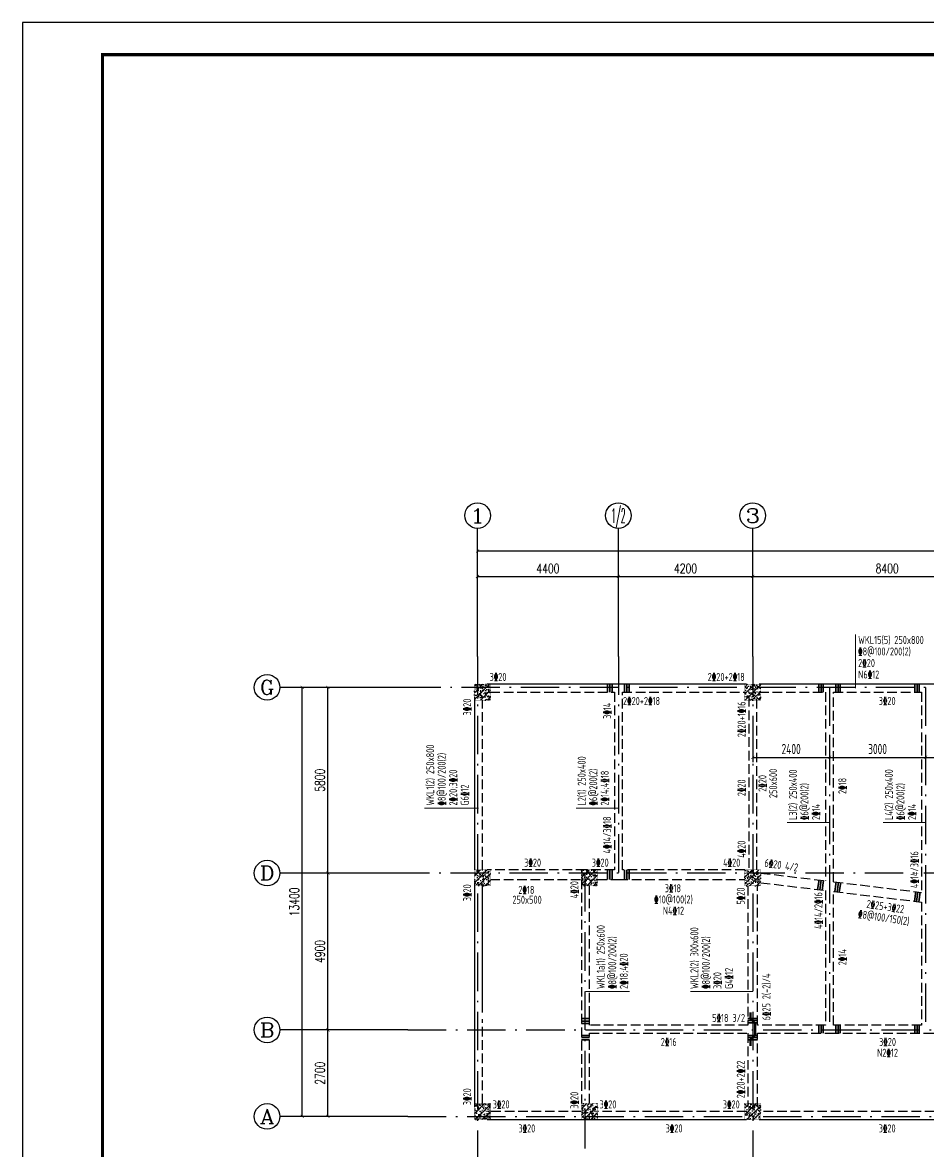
# Model space of a CAD drawing. Extents: x 169490 to 7584583, y -2399407 to 1374371.
# Drawn here: x 722202 to 750510, y 587840 to 623097 of the extents above; entities that cross this region are included whole.
import ezdxf
from ezdxf.enums import TextEntityAlignment as Align

# ---------------------------------------------------------------- set-up
doc = ezdxf.new("R2010")
doc.units = 0
doc.header["$LTSCALE"] = 100
doc.linetypes.add('D3轴线点划线', pattern=[18.5, 12, -3, 0.5, -3])
doc.linetypes.add('H3普通虚线', pattern=[4.2, 3, -1.2])
doc.layers.get('0').update_dxf_attribs({"linetype": 'CONTINUOUS'})
doc.layers.get('DEFPOINTS').update_dxf_attribs({"linetype": 'CONTINUOUS'})
for name, color, linetype in [('AXIS', 3, 'CONTINUOUS'), ('AXIS_TEXT', 4, 'CONTINUOUS'), ('C-AXIS(轴号)', 3, 'CONTINUOUS'), ('C-AXIS-T(字)', 7, 'CONTINUOUS'), ('C-DOTE', 8, 'D3轴线点划线'), ('S-BEAM-LINE1', 4, 'CONTINUOUS'), ('S-BEAM-LINE2', 4, 'H3普通虚线'), ('S-COLU-HATCH', 251, 'CONTINUOUS'), ('S-SLAB-DIM', 92, 'CONTINUOUS'), ('图框', 140, 'CONTINUOUS')]:
    doc.layers.add(name, color=color, linetype=linetype)
for name, color, linetype, lineweight in [('S-COLU-LINE1', 6, 'CONTINUOUS', 18), ('梁原位标注', 7, 'CONTINUOUS', 18), ('梁标注引线', 2, 'CONTINUOUS', 18), ('梁附加吊筋', 1, 'CONTINUOUS', 50), ('梁附加箍筋', 1, 'CONTINUOUS', 35)]:
    doc.layers.add(name, color=color, linetype=linetype, lineweight=lineweight)
doc.styles.add('_TCH_AXIS', font='COMPLEX', dxfattribs={"bigfont": 'GBCBIG'})
doc.styles.add('_TCH_DIM_T3', font='SIMPLEX.shx', dxfattribs={"width": 0.705882, "bigfont": 'GBCBIG.shx'})
doc.styles.add('BW_Rein', font='Tssdeng.shx', dxfattribs={"width": 0.7, "bigfont": 'hztxt.shx'})
doc.styles.add('COMPLEX', font='COMPLEX')
doc.styles.add('TSSD_Dimension', font='Tssdeng.shx', dxfattribs={"width": 0.7, "bigfont": 'tssdchn.shx'})
doc.dimstyles.new('_TCH_ARCH&&100', dxfattribs={"dimtxt": 297.5, "dimasz": 100, "dimexe": 250, "dimexo": 300, "dimgap": 100, "dimtad": 1, "dimdec": 0, "dimzin": 0, "dimdsep": 46, "dimtxsty": '_TCH_DIM_T3', "dimblk": 'ARCHTICK', "dimcen": 0.09, "dimclrt": 7, "dimazin": 2, "dimtfac": 1, "dimtdec": 0, "dimtix": 1, "dimtmove": 2, "dimatfit": 3, "dimfxl": 1, "dimtolj": 1, "dimtzin": 0, "dimarcsym": 0})
doc.dimstyles.new('TSSD_100_100$0', dxfattribs={"dimtxt": 320, "dimasz": 100, "dimexe": 150, "dimexo": 150, "dimgap": 100, "dimtad": 1, "dimdec": 0, "dimzin": 0, "dimdsep": 46, "dimtxsty": 'TSSD_Dimension', "dimblk": 'ARCHTICK', "dimcen": 0, "dimclrt": 7, "dimadec": 1, "dimazin": 0, "dimtfac": 1, "dimtdec": 0, "dimtix": 1, "dimtmove": 2, "dimatfit": 3, "dimldrblk": '_TSDBK', "dimfxl": 1, "dimtolj": 1, "dimtzin": 0, "dimarcsym": 0})
pattern_1 = [(50, (128423.99, 1e-05), (215.178055, -18.82564), [22.5, -247.5]), (355, (128424, 1e-05), (-41.6254, 225.65764), [18, -198]), (100.4514, (128441.92, -1.57), (173.552815, 206.831863), [19.122057, -210.342634]), (46.1842, (128424, 60), (320.172315, -49.655704), [33.75, -371.25]), (96.6356, (128450.67, 55.86), (280.39881, 292.23536), [28.68309, -315.5139]), (351.1842, (128424, 60), (280.39858, 292.23558), [27, -297]), (21, (128453.99, 45), (179.072116, -120.785667), [22.5, -247.5]), (326, (128454, 45), (72.9946, 217.545014), [18, -198]), (71.4514, (128468.91, 34.93), (252.06679, 96.75915), [19.122057, -210.342634]), (37.5, (128423.99, 1e-05), (3.6479566, 99.868156), [0, -195.6, 0, -201, 0, -198.75]), (7.5, (128423.99, 1e-05), (78.920861, 118.323514), [0, -114.6, 0, -191.1, 0, -75.75]), (327.5, (128357.09, 1e-05), (160.146731, -6.7664615), [0, -75, 0, -234, 0, -310.5]), (317.5, (128327.09, 1e-05), (174.95585, 30.031495), [0, -97.5, 0, -155.4, 0, -220.5]), (45, (128423.99, 1e-05), (-106.066017, 106.066017), [])]

# ---------------------------------------------------------------- blocks, each defined once
blk = doc.blocks.new('_ARCHTICK')
at = {"const_width": 0.15}
blk.add_lwpolyline([(-0.5, -0.5), (0.5, 0.5)], dxfattribs=at)
blk = doc.blocks.new('*D1558')
at = {"layer": 'AXIS', "color": 0, "lineweight": -2, "transparency": 16777216}
for p, q in [((736420, 603598), (736420, 606848)), ((808320, 603598), (808320, 606848)), ((736420, 606598), (808320, 606598))]:
    blk.add_line(p, q, dxfattribs=at)
at = {"layer": 'DEFPOINTS', "color": 0, "transparency": 16777216}
for p in [(808320, 606598), (736420, 603298), (808320, 603298)]:
    blk.add_point(p, dxfattribs=at)
at = {"layer": 'AXIS', "color": 0, "lineweight": -2, "transparency": 16777216, "xscale": 100, "yscale": 100, "zscale": 100, "rotation": 180}
blk.add_blockref('_ARCHTICK', (736420, 606598), dxfattribs=at)
at = {"layer": 'AXIS', "color": 0, "lineweight": -2, "transparency": 16777216, "xscale": 100, "yscale": 100, "zscale": 100}
blk.add_blockref('_ARCHTICK', (808320, 606598), dxfattribs=at)
at = {"layer": 'AXIS', "color": 7, "transparency": 16777216, "insert": (772370, 606847), "char_height": 297.5, "attachment_point": 5, "style": '_TCH_DIM_T3'}
blk.add_mtext('\\A1;71900', dxfattribs=at)
blk = doc.blocks.new('*D1559')
at = {"layer": 'AXIS', "color": 0, "lineweight": -2, "transparency": 16777216}
for p, q in [((736420, 603598), (736420, 606048)), ((736420, 605798), (740820, 605798)), ((740820, 603598), (740820, 606048))]:
    blk.add_line(p, q, dxfattribs=at)
at = {"layer": 'DEFPOINTS', "color": 0, "transparency": 16777216}
for p in [(740820, 605798), (736420, 603298), (740820, 603298)]:
    blk.add_point(p, dxfattribs=at)
at = {"layer": 'AXIS', "color": 0, "lineweight": -2, "transparency": 16777216, "xscale": 100, "yscale": 100, "zscale": 100, "rotation": 180}
blk.add_blockref('_ARCHTICK', (736420, 605798), dxfattribs=at)
at = {"layer": 'AXIS', "color": 0, "lineweight": -2, "transparency": 16777216, "xscale": 100, "yscale": 100, "zscale": 100}
blk.add_blockref('_ARCHTICK', (740820, 605798), dxfattribs=at)
at = {"layer": 'AXIS', "color": 7, "transparency": 16777216, "insert": (738620, 606047), "char_height": 297.5, "attachment_point": 5, "style": '_TCH_DIM_T3'}
blk.add_mtext('\\A1;4400', dxfattribs=at)
blk = doc.blocks.new('*D1560')
at = {"layer": 'AXIS', "color": 0, "lineweight": -2, "transparency": 16777216}
for p, q in [((740820, 603598), (740820, 606048)), ((740820, 605798), (745020, 605798)), ((745020, 603598), (745020, 606048))]:
    blk.add_line(p, q, dxfattribs=at)
at = {"layer": 'DEFPOINTS', "color": 0, "transparency": 16777216}
for p in [(745020, 605798), (740820, 603298), (745020, 603298)]:
    blk.add_point(p, dxfattribs=at)
at = {"layer": 'AXIS', "color": 0, "lineweight": -2, "transparency": 16777216, "xscale": 100, "yscale": 100, "zscale": 100, "rotation": 180}
blk.add_blockref('_ARCHTICK', (740820, 605798), dxfattribs=at)
at = {"layer": 'AXIS', "color": 0, "lineweight": -2, "transparency": 16777216, "xscale": 100, "yscale": 100, "zscale": 100}
blk.add_blockref('_ARCHTICK', (745020, 605798), dxfattribs=at)
at = {"layer": 'AXIS', "color": 7, "transparency": 16777216, "insert": (742920, 606047), "char_height": 297.5, "attachment_point": 5, "style": '_TCH_DIM_T3'}
blk.add_mtext('\\A1;4200', dxfattribs=at)
blk = doc.blocks.new('*D1561')
at = {"layer": 'AXIS', "color": 0, "lineweight": -2, "transparency": 16777216}
for p, q in [((745020, 603598), (745020, 606048)), ((745020, 605798), (753420, 605798)), ((753420, 603598), (753420, 606048))]:
    blk.add_line(p, q, dxfattribs=at)
at = {"layer": 'DEFPOINTS', "color": 0, "transparency": 16777216}
for p in [(753420, 605798), (745020, 603298), (753420, 603298)]:
    blk.add_point(p, dxfattribs=at)
at = {"layer": 'AXIS', "color": 0, "lineweight": -2, "transparency": 16777216, "xscale": 100, "yscale": 100, "zscale": 100, "rotation": 180}
blk.add_blockref('_ARCHTICK', (745020, 605798), dxfattribs=at)
at = {"layer": 'AXIS', "color": 0, "lineweight": -2, "transparency": 16777216, "xscale": 100, "yscale": 100, "zscale": 100}
blk.add_blockref('_ARCHTICK', (753420, 605798), dxfattribs=at)
at = {"layer": 'AXIS', "color": 7, "transparency": 16777216, "insert": (749220, 606047), "char_height": 297.5, "attachment_point": 5, "style": '_TCH_DIM_T3'}
blk.add_mtext('\\A1;8400', dxfattribs=at)
blk = doc.blocks.new('*D1570')
at = {"layer": 'AXIS', "color": 0, "lineweight": -2, "transparency": 16777216}
for p, q in [((733943, 602334), (730693, 602334)), ((730943, 588934), (730943, 602334)), ((733943, 588934), (730693, 588934))]:
    blk.add_line(p, q, dxfattribs=at)
at = {"layer": 'DEFPOINTS', "color": 0, "transparency": 16777216}
for p in [(730943, 602334), (734243, 602334), (734243, 588934)]:
    blk.add_point(p, dxfattribs=at)
at = {"layer": 'AXIS', "color": 0, "lineweight": -2, "transparency": 16777216, "xscale": 100, "yscale": 100, "zscale": 100}
for p, rotation in [((730943, 602334), 90), ((730943, 588934), 270)]:
    blk.add_blockref('_ARCHTICK', p, dxfattribs=dict(at, rotation=rotation))
at = {"layer": 'AXIS', "color": 7, "transparency": 16777216, "insert": (730695, 595634), "char_height": 297.5, "attachment_point": 5, "rotation": 90, "style": '_TCH_DIM_T3'}
blk.add_mtext('\\A1;13400', dxfattribs=at)
blk = doc.blocks.new('*D1571')
at = {"layer": 'AXIS', "color": 0, "lineweight": -2, "transparency": 16777216}
for p, q in [((733943, 602334), (731493, 602334)), ((731743, 596534), (731743, 602334)), ((733943, 596534), (731493, 596534))]:
    blk.add_line(p, q, dxfattribs=at)
at = {"layer": 'DEFPOINTS', "color": 0, "transparency": 16777216}
for p in [(731743, 602334), (734243, 602334), (734243, 596534)]:
    blk.add_point(p, dxfattribs=at)
at = {"layer": 'AXIS', "color": 0, "lineweight": -2, "transparency": 16777216, "xscale": 100, "yscale": 100, "zscale": 100}
for p, rotation in [((731743, 602334), 90), ((731743, 596534), 270)]:
    blk.add_blockref('_ARCHTICK', p, dxfattribs=dict(at, rotation=rotation))
at = {"layer": 'AXIS', "color": 7, "transparency": 16777216, "insert": (731495, 599434), "char_height": 297.5, "attachment_point": 5, "rotation": 90, "style": '_TCH_DIM_T3'}
blk.add_mtext('\\A1;5800', dxfattribs=at)
blk = doc.blocks.new('*D1572')
at = {"layer": 'AXIS', "color": 0, "lineweight": -2, "transparency": 16777216}
for p, q in [((733943, 596534), (731493, 596534)), ((731743, 591634), (731743, 596534)), ((733943, 591634), (731493, 591634))]:
    blk.add_line(p, q, dxfattribs=at)
at = {"layer": 'DEFPOINTS', "color": 0, "transparency": 16777216}
for p in [(731743, 596534), (734243, 596534), (734243, 591634)]:
    blk.add_point(p, dxfattribs=at)
at = {"layer": 'AXIS', "color": 0, "lineweight": -2, "transparency": 16777216, "xscale": 100, "yscale": 100, "zscale": 100}
for p, rotation in [((731743, 596534), 90), ((731743, 591634), 270)]:
    blk.add_blockref('_ARCHTICK', p, dxfattribs=dict(at, rotation=rotation))
at = {"layer": 'AXIS', "color": 7, "transparency": 16777216, "insert": (731495, 594084), "char_height": 297.5, "attachment_point": 5, "rotation": 90, "style": '_TCH_DIM_T3'}
blk.add_mtext('\\A1;4900', dxfattribs=at)
blk = doc.blocks.new('*D1573')
at = {"layer": 'AXIS', "color": 0, "lineweight": -2, "transparency": 16777216}
for p, q in [((733943, 591634), (731493, 591634)), ((731743, 588934), (731743, 591634)), ((733943, 588934), (731493, 588934))]:
    blk.add_line(p, q, dxfattribs=at)
at = {"layer": 'DEFPOINTS', "color": 0, "transparency": 16777216}
for p in [(731743, 591634), (734243, 591634), (734243, 588934)]:
    blk.add_point(p, dxfattribs=at)
at = {"layer": 'AXIS', "color": 0, "lineweight": -2, "transparency": 16777216, "xscale": 100, "yscale": 100, "zscale": 100}
for p, rotation in [((731743, 591634), 90), ((731743, 588934), 270)]:
    blk.add_blockref('_ARCHTICK', p, dxfattribs=dict(at, rotation=rotation))
at = {"layer": 'AXIS', "color": 7, "transparency": 16777216, "insert": (731495, 590284), "char_height": 297.5, "attachment_point": 5, "rotation": 90, "style": '_TCH_DIM_T3'}
blk.add_mtext('\\A1;2700', dxfattribs=at)
blk = doc.blocks.new('_AXISO')
blk.add_circle((0, 0), 0.5)
at = {"layer": 'AXIS_TEXT', "style": 'COMPLEX', "width": 1.041667}
blk.add_attdef('A', text='', height=0.56, dxfattribs=at).set_placement((-0.25, -0.28), (0.25, -0.28), align=Align.FIT)
blk = doc.blocks.new('*D101')
at = {"layer": 'DEFPOINTS', "color": 0, "ltscale": 10, "transparency": 16777216}
for p in [(750420, 601005), (753420, 601005), (753420, 600148)]:
    blk.add_point(p, dxfattribs=at)
at = {"layer": 'S-SLAB-DIM', "color": 0, "lineweight": -2, "ltscale": 10, "transparency": 16777216}
for p, q in [((750420, 600855), (750420, 599998)), ((753420, 600855), (753420, 599998)), ((750420, 600148), (753420, 600148))]:
    blk.add_line(p, q, dxfattribs=at)
at = {"layer": 'S-SLAB-DIM', "color": 0, "lineweight": -2, "ltscale": 10, "transparency": 16777216, "xscale": 100, "yscale": 100, "zscale": 100, "rotation": 180}
blk.add_blockref('_ARCHTICK', (750420, 600148), dxfattribs=at)
at = {"layer": 'S-SLAB-DIM', "color": 0, "lineweight": -2, "ltscale": 10, "transparency": 16777216, "xscale": 100, "yscale": 100, "zscale": 100}
blk.add_blockref('_ARCHTICK', (753420, 600148), dxfattribs=at)
at = {"layer": 'S-SLAB-DIM', "color": 7, "ltscale": 10, "transparency": 16777216, "insert": (751920, 600408), "char_height": 320, "attachment_point": 5, "style": 'TSSD_Dimension'}
blk.add_mtext('\\A1;3000', dxfattribs=at)
blk = doc.blocks.new('_TSDBK')
blk.add_line((-1, 0), (0, 0))
at = {"const_width": 0.5}
blk.add_lwpolyline([(-0.7, -0.7), (0.7, 0.7)], dxfattribs=at)
blk = doc.blocks.new('*D102')
at = {"layer": 'DEFPOINTS', "color": 0, "ltscale": 10, "transparency": 16777216}
for p in [(747420, 601005), (750420, 601005), (750420, 600148)]:
    blk.add_point(p, dxfattribs=at)
at = {"layer": 'S-SLAB-DIM', "color": 0, "lineweight": -2, "ltscale": 10, "transparency": 16777216}
for p, q in [((747420, 600855), (747420, 599998)), ((750420, 600855), (750420, 599998)), ((747420, 600148), (750420, 600148))]:
    blk.add_line(p, q, dxfattribs=at)
at = {"layer": 'S-SLAB-DIM', "color": 0, "lineweight": -2, "ltscale": 10, "transparency": 16777216, "xscale": 100, "yscale": 100, "zscale": 100, "rotation": 180}
blk.add_blockref('_ARCHTICK', (747420, 600148), dxfattribs=at)
at = {"layer": 'S-SLAB-DIM', "color": 0, "lineweight": -2, "ltscale": 10, "transparency": 16777216, "xscale": 100, "yscale": 100, "zscale": 100}
blk.add_blockref('_ARCHTICK', (750420, 600148), dxfattribs=at)
at = {"layer": 'S-SLAB-DIM', "color": 7, "ltscale": 10, "transparency": 16777216, "insert": (748920, 600408), "char_height": 320, "attachment_point": 5, "style": 'TSSD_Dimension'}
blk.add_mtext('\\A1;3000', dxfattribs=at)
blk = doc.blocks.new('*D103')
at = {"layer": 'DEFPOINTS', "color": 0, "ltscale": 10, "transparency": 16777216}
for p in [(745020, 601005), (747420, 601005), (747420, 600148)]:
    blk.add_point(p, dxfattribs=at)
at = {"layer": 'S-SLAB-DIM', "color": 0, "lineweight": -2, "ltscale": 10, "transparency": 16777216}
for p, q in [((745020, 600855), (745020, 599998)), ((747420, 600855), (747420, 599998)), ((745020, 600148), (747420, 600148))]:
    blk.add_line(p, q, dxfattribs=at)
at = {"layer": 'S-SLAB-DIM', "color": 0, "lineweight": -2, "ltscale": 10, "transparency": 16777216, "xscale": 100, "yscale": 100, "zscale": 100, "rotation": 180}
blk.add_blockref('_ARCHTICK', (745020, 600148), dxfattribs=at)
at = {"layer": 'S-SLAB-DIM', "color": 0, "lineweight": -2, "ltscale": 10, "transparency": 16777216, "xscale": 100, "yscale": 100, "zscale": 100}
blk.add_blockref('_ARCHTICK', (747420, 600148), dxfattribs=at)
at = {"layer": 'S-SLAB-DIM', "color": 7, "ltscale": 10, "transparency": 16777216, "insert": (746220, 600408), "char_height": 320, "attachment_point": 5, "style": 'TSSD_Dimension'}
blk.add_mtext('\\A1;2400', dxfattribs=at)

msp = doc.modelspace()

# ---------------------------------------------------------------- hatches: boundary and pattern name
at = {"layer": 'S-COLU-HATCH', "ltscale": 10}
h = msp.add_hatch(dxfattribs=at)
h.set_pattern_fill('ARMORED', color=256, scale=30)
h.set_pattern_definition(pattern_1)
h.paths.add_polyline_path([(736319.7, 602434.2), (736819.7, 602434.2), (736819.7, 601934.2), (736319.7, 601934.2)])
h = msp.add_hatch(dxfattribs=at)
h.set_pattern_fill('ARMORED', color=256, scale=30)
h.set_pattern_definition(pattern_1)
h.paths.add_polyline_path([(744769.7, 602434.2), (745269.7, 602434.2), (745269.7, 601934.2), (744769.7, 601934.2)])
h = msp.add_hatch(dxfattribs=at)
h.set_pattern_fill('ARMORED', color=256, scale=30)
h.set_pattern_definition(pattern_1)
h.paths.add_polyline_path([(736319.7, 596634.2), (736819.7, 596634.2), (736819.7, 596134.2), (736319.7, 596134.2)])
h = msp.add_hatch(dxfattribs=at)
h.set_pattern_fill('ARMORED', color=256, scale=30)
h.set_pattern_definition(pattern_1)
h.paths.add_polyline_path([(739669.7, 596634.2), (740169.7, 596634.2), (740169.7, 596134.2), (739669.7, 596134.2)])
h = msp.add_hatch(dxfattribs=at)
h.set_pattern_fill('ARMORED', color=256, scale=30)
h.set_pattern_definition(pattern_1)
h.paths.add_polyline_path([(744769.7, 596634.2), (745269.7, 596634.2), (745269.7, 596134.2), (744769.7, 596134.2)])
h = msp.add_hatch(dxfattribs=at)
h.set_pattern_fill('ARMORED', color=256, scale=30)
h.set_pattern_definition(pattern_1)
h.paths.add_polyline_path([(736319.7, 589334.2), (736819.7, 589334.2), (736819.7, 588834.2), (736319.7, 588834.2)])
h = msp.add_hatch(dxfattribs=at)
h.set_pattern_fill('ARMORED', color=256, scale=30)
h.set_pattern_definition(pattern_1)
h.paths.add_polyline_path([(739669.7, 589334.2), (740169.7, 589334.2), (740169.7, 588834.2), (739669.7, 588834.2)])
h = msp.add_hatch(dxfattribs=at)
h.set_pattern_fill('ARMORED', color=256, scale=30)
h.set_pattern_definition(pattern_1)
h.paths.add_polyline_path([(744769.7, 589334.2), (745269.7, 589334.2), (745269.7, 588834.2), (744769.7, 588834.2)])

# ---------------------------------------------------------------- linework, layer by layer
at = {"ltscale": 10}
msp.add_lwpolyline([(819306.7, 622096.8), (724701.8, 622096.8), (724701.8, 564696.8), (819306.7, 564696.8)], close=True, dxfattribs=at)
at = {"layer": 'C-AXIS(轴号)'}
for p, q in [((736419.7, 603298.4), (736419.7, 607298.4)), ((740819.7, 603298.4), (740819.7, 607298.4)), ((745019.7, 603298.4), (745019.7, 607298.4)), ((734243.4, 602334.2), (730243.4, 602334.2)), ((734243.4, 596534.2), (730243.4, 596534.2)), ((734243.4, 591634.2), (730243.4, 591634.2)), ((734243.4, 588934.2), (730243.4, 588934.2))]:
    msp.add_line(p, q, dxfattribs=at)
at = {"layer": 'C-DOTE'}
for p, q in [((736419.7, 603298.4), (736419.7, 586734.4)), ((740819.7, 603298.4), (740819.7, 596534.2)), ((745019.7, 603298.4), (745019.7, 586734.4)), ((770419.7, 602334.2), (734243.4, 602334.2)), ((747419.7, 602334.2), (747419.7, 591634.2)), ((750419.7, 602334.2), (750419.7, 591634.2)), ((753419.7, 596534.2), (734243.4, 596534.2)), ((739769.7, 596534.2), (739769.7, 586734.4)), ((734243.4, 591634.2), (770419.7, 591634.2)), ((734243.4, 588934.2), (812019.7, 588934.2))]:
    msp.add_line(p, q, dxfattribs=at)
at = {"layer": 'S-BEAM-LINE1'}
for p, q in [((740819.7, 602434.2), (736719.7, 602434.2)), ((744819.7, 602434.2), (740819.7, 602434.2)), ((747419.7, 602434.2), (745219.7, 602434.2)), ((750419.7, 602434.2), (747419.7, 602434.2)), ((753219.7, 602434.2), (750419.7, 602434.2)), ((736319.7, 602034.2), (736319.7, 596634.2)), ((736319.7, 596234.2), (736319.7, 592074.2)), ((736569.7, 592174.2), (736569.7, 596134.2)), ((736319.7, 592074.2), (736319.7, 589234.2)), ((736719.7, 588834.2), (739794.7, 588834.2)), ((739794.7, 588834.2), (744819.7, 588834.2)), ((745219.7, 588834.2), (753219.7, 588834.2))]:
    msp.add_line(p, q, dxfattribs=at)
at = {"layer": 'S-BEAM-LINE2'}
for p, q in [((736819.7, 602184.2), (740694.7, 602184.2)), ((740694.7, 602184.2), (740694.7, 596634.2)), ((740944.7, 602184.2), (744819.7, 602184.2)), ((740944.7, 596634.2), (740944.7, 602184.2)), ((745219.7, 602184.2), (747294.7, 602184.2)), ((747294.7, 602184.2), (747294.7, 596291.8)), ((747544.7, 602184.2), (750294.7, 602184.2)), ((747544.7, 596261.7), (747544.7, 602184.2)), ((750294.7, 602184.2), (750294.7, 595931)), ((736569.7, 596634.2), (736569.7, 601934.2)), ((744894.7, 602034.2), (744894.7, 596634.2)), ((745144.7, 596634.2), (745144.7, 602034.2)), ((739794.7, 596634.2), (736719.7, 596634.2)), ((740694.7, 596634.2), (739794.7, 596634.2)), ((744769.7, 596634.2), (740944.7, 596634.2)), ((736819.7, 596334.2), (739669.7, 596334.2)), ((739669.7, 596334.2), (739669.7, 589334.2)), ((740168.7, 596334.2), (740819.7, 596334.2)), ((740819.7, 596334.2), (744769.7, 596334.2)), ((745269.7, 596535.3), (747294.7, 596291.8)), ((745269.7, 596233.1), (747294.7, 595989.6)), ((747544.7, 596261.7), (750294.7, 595931)), ((739919.7, 592074.2), (739919.7, 596134.2)), ((744869.7, 596134.2), (744869.7, 591784.2)), ((745169.7, 591784.2), (745169.7, 596134.2)), ((747294.7, 595989.6), (747294.7, 591784.2)), ((747544.7, 591784.2), (747544.7, 595959.6)), ((747544.7, 595959.6), (750294.7, 595628.9)), ((750294.7, 595628.9), (750294.7, 591784.2)), ((736569.7, 589334.2), (736569.7, 591974.2)), ((739919.7, 591784.2), (739919.7, 592074.2)), ((744869.7, 591784.2), (739919.7, 591784.2)), ((747294.7, 591784.2), (745169.7, 591784.2)), ((750294.7, 591784.2), (747544.7, 591784.2)), ((739919.7, 589334.2), (739919.7, 591534.2)), ((739919.7, 591534.2), (744869.7, 591534.2)), ((744869.7, 591534.2), (744869.7, 589234.2)), ((745169.7, 591534.2), (747419.7, 591534.2)), ((745169.7, 589234.2), (745169.7, 591534.2)), ((747419.7, 591534.2), (750419.7, 591534.2)), ((750419.7, 591534.2), (753294.7, 591534.2)), ((739669.7, 589084.2), (736819.7, 589084.2)), ((744819.7, 589084.2), (740169.7, 589084.2)), ((753219.7, 589084.2), (745219.7, 589084.2))]:
    msp.add_line(p, q, dxfattribs=at)
at = {"layer": 'S-COLU-LINE1', "color": 2, "const_width": 10}
for points in [[(736319.7, 602434.2), (736819.7, 602434.2), (736819.7, 601934.2), (736319.7, 601934.2)], [(744769.7, 602434.2), (745269.7, 602434.2), (745269.7, 601934.2), (744769.7, 601934.2)], [(736319.7, 596634.2), (736819.7, 596634.2), (736819.7, 596134.2), (736319.7, 596134.2)], [(739669.7, 596634.2), (740169.7, 596634.2), (740169.7, 596134.2), (739669.7, 596134.2)], [(744769.7, 596634.2), (745269.7, 596634.2), (745269.7, 596134.2), (744769.7, 596134.2)], [(736319.7, 589334.2), (736819.7, 589334.2), (736819.7, 588834.2), (736319.7, 588834.2)], [(739669.7, 589334.2), (740169.7, 589334.2), (740169.7, 588834.2), (739669.7, 588834.2)], [(744769.7, 589334.2), (745269.7, 589334.2), (745269.7, 588834.2), (744769.7, 588834.2)]]:
    msp.add_lwpolyline(points, close=True, dxfattribs=at)
at = {"layer": '图框'}
msp.add_lwpolyline([(722201.8, 563696.8), (827301.8, 563696.8), (827301.8, 623096.8), (722201.8, 623096.8)], close=True, dxfattribs=at)
at = {"layer": '图框', "const_width": 100}
msp.add_lwpolyline([(724701.8, 564696.8), (826301.8, 564696.8), (826301.8, 622096.8), (724701.8, 622096.8)], close=True, dxfattribs=at)
at = {"layer": '梁标注引线'}
for p, q in [((748234.1, 602309.2), (748234.1, 603989.2)), ((736444.7, 598561.6), (734764.7, 598561.6)), ((740819.7, 598561.6), (739499.7, 598561.6)), ((747419.7, 598110.8), (746099.7, 598110.8)), ((750419.7, 598110.8), (749099.7, 598110.8)), ((739794.7, 592833.3), (741168.8, 592833.3)), ((745019.7, 592833.3), (743069.9, 592833.3))]:
    msp.add_line(p, q, dxfattribs=at)
at = {"layer": '梁附加吊筋', "lineweight": 50}
msp.add_lwpolyline([(744944.7, 591134.2), (744944.7, 591334.2), (745094.7, 591484.2), (745094.7, 591834.2), (744944.7, 591984.2), (744944.7, 592184.2)], dxfattribs=at)
at = {"layer": '梁附加箍筋', "lineweight": 35}
for p, q in [((740484.7, 602184.2), (740484.7, 602434.2)), ((740554.7, 602184.2), (740554.7, 602434.2)), ((740624.7, 602184.2), (740624.7, 602434.2)), ((741014.7, 602184.2), (741014.7, 602434.2)), ((741084.7, 602184.2), (741084.7, 602434.2)), ((741154.7, 602184.2), (741154.7, 602434.2)), ((747084.7, 602184.2), (747084.7, 602434.2)), ((747154.7, 602184.2), (747154.7, 602434.2)), ((747224.7, 602184.2), (747224.7, 602434.2)), ((747614.7, 602184.2), (747614.7, 602434.2)), ((747684.7, 602184.2), (747684.7, 602434.2)), ((747754.7, 602184.2), (747754.7, 602434.2)), ((750084.7, 602184.2), (750084.7, 602434.2)), ((750154.7, 602184.2), (750154.7, 602434.2)), ((750224.7, 602184.2), (750224.7, 602434.2)), ((740484.7, 596334.2), (740484.7, 596634.2)), ((740554.7, 596334.2), (740554.7, 596634.2)), ((740624.7, 596334.2), (740624.7, 596634.2)), ((741014.7, 596334.2), (741014.7, 596634.2)), ((741084.7, 596334.2), (741084.7, 596634.2)), ((741154.7, 596334.2), (741154.7, 596634.2)), ((747047, 596023.4), (747091.1, 596320.1)), ((747116.2, 596013.1), (747160.4, 596309.8)), ((747185.4, 596002.8), (747229.6, 596299.5)), ((747585.5, 595958.6), (747629.7, 596255.3)), ((747654.8, 595948.3), (747698.9, 596245)), ((747724, 595938), (747768.2, 596234.7)), ((750069.7, 595659.9), (750113.8, 595956.6)), ((750138.9, 595649.6), (750183.1, 595946.3)), ((750208.2, 595639.3), (750252.3, 595936)), ((739919.7, 591994.2), (739669.7, 591994.2)), ((745169.7, 591994.2), (744869.7, 591994.2)), ((739919.7, 591904.2), (739669.7, 591904.2)), ((739919.7, 591834.2), (739669.7, 591834.2)), ((745169.7, 591924.2), (744869.7, 591924.2)), ((745169.7, 591854.2), (744869.7, 591854.2)), ((747084.7, 591534.2), (747084.7, 591784.2)), ((747154.7, 591534.2), (747154.7, 591784.2)), ((747224.7, 591534.2), (747224.7, 591784.2)), ((747614.7, 591534.2), (747614.7, 591784.2)), ((747684.7, 591534.2), (747684.7, 591784.2)), ((747754.7, 591534.2), (747754.7, 591784.2)), ((750084.7, 591534.2), (750084.7, 591784.2)), ((750154.7, 591534.2), (750154.7, 591784.2)), ((750224.7, 591534.2), (750224.7, 591784.2)), ((739919.7, 591464.2), (739669.7, 591464.2)), ((739919.7, 591394.2), (739669.7, 591394.2)), ((739919.7, 591324.2), (739669.7, 591324.2)), ((745169.7, 591464.2), (744869.7, 591464.2)), ((745169.7, 591394.2), (744869.7, 591394.2)), ((745169.7, 591324.2), (744869.7, 591324.2))]:
    msp.add_line(p, q, dxfattribs=at)

# ---------------------------------------------------------------- block references
at = {"layer": 'C-AXIS(轴号)'}
ref = msp.add_blockref('_AXISO', (736419.7, 607698.4), dxfattribs=dict(at, xscale=800, yscale=800, zscale=800))
ref.add_attrib('A', '1', dxfattribs={"layer": 'C-AXIS-T(字)', "height": 452.5, "style": '_TCH_AXIS', "width": 2.333333}).set_placement((736193.4, 607472.1), (736646, 607472.1), align=Align.FIT)
ref = msp.add_blockref('_AXISO', (740819.7, 607698.4), dxfattribs=dict(at, xscale=800, yscale=800, zscale=800))
ref.add_attrib('A', '1/2', dxfattribs={"layer": 'C-AXIS-T(字)', "height": 452.55, "style": '_TCH_AXIS', "width": 0.411765}).set_placement((740593.4, 607472.1), (741046, 607472.1), align=Align.FIT)
ref = msp.add_blockref('_AXISO', (745019.7, 607698.4), dxfattribs=dict(at, xscale=800, yscale=800, zscale=800))
ref.add_attrib('A', '3', dxfattribs={"layer": 'C-AXIS-T(字)', "height": 452.5, "style": '_TCH_AXIS', "width": 1.5}).set_placement((744793.4, 607472.1), (745246, 607472.1), align=Align.FIT)
ref = msp.add_blockref('_AXISO', (729843.4, 602334.2), dxfattribs=dict(at, xscale=800, yscale=800, zscale=800))
ref.add_attrib('A', 'G', dxfattribs={"layer": 'C-AXIS-T(字)', "height": 452.5, "style": '_TCH_AXIS', "width": 1.166667}).set_placement((729617.1, 602107.9), (730069.7, 602107.9), align=Align.FIT)
ref = msp.add_blockref('_AXISO', (729843.4, 596534.2), dxfattribs=dict(at, xscale=800, yscale=800, zscale=800))
ref.add_attrib('A', 'D', dxfattribs={"layer": 'C-AXIS-T(字)', "height": 452.5, "style": '_TCH_AXIS', "width": 1.235294}).set_placement((729617.1, 596307.9), (730069.7, 596307.9), align=Align.FIT)
ref = msp.add_blockref('_AXISO', (729843.4, 591634.2), dxfattribs=dict(at, xscale=800, yscale=800, zscale=800))
ref.add_attrib('A', 'B', dxfattribs={"layer": 'C-AXIS-T(字)', "height": 452.5, "style": '_TCH_AXIS', "width": 1.235294}).set_placement((729617.1, 591407.9), (730069.7, 591407.9), align=Align.FIT)
ref = msp.add_blockref('_AXISO', (729843.4, 588934.2), dxfattribs=dict(at, xscale=800, yscale=800, zscale=800))
ref.add_attrib('A', 'A', dxfattribs={"layer": 'C-AXIS-T(字)', "height": 452.5, "style": '_TCH_AXIS', "width": 1.166667}).set_placement((729617.1, 588707.9), (730069.7, 588707.9), align=Align.FIT)

# ---------------------------------------------------------------- texts
at = {"layer": '梁原位标注', "style": 'BW_Rein', "width": 0.65}
for s, p in [('3%%13220', (737324.4, 602534.2)), ('2%%13220+2%%13218', (744769.7, 602534.2)), ('3%%13220', (738405.6, 596734.2)), ('3%%13220', (740518.4, 596734.2)), ('4%%13220', (744631.1, 596734.2)), ('5%%13218 3/2', (744780, 591884.2))]:
    msp.add_text(s, height=250, dxfattribs=at).set_placement(p, align=Align.RIGHT)
for s, p in [('3%%13220', (736219.7, 601984.2)), ('3%%13214', (740594.7, 601856.1)), ('4%%13220', (739569.7, 596284.2)), ('3%%13220', (736219.7, 596184.2)), ('5%%13220', (744769.7, 596084.2)), ('4%%13214/2%%13216', (747194.7, 595937.4)), ('2%%13220+2%%13222', (744769.7, 590677)), ('3%%13220', (739569.7, 589703.4))]:
    msp.add_text(s, height=250, rotation=90, dxfattribs=at).set_placement(p, align=Align.RIGHT)
for s, p in [('2%%13220+2%%13218', (741544.2, 601784.2)), ('3%%13220', (749219.7, 601784.2)), ('2%%13218', (737947.2, 595884.2)), ('%%13210@100(2)', (742543.3, 595584.2)), ('3%%13218', (742523.5, 595934.2)), ('250x500', (737967, 595576.9)), ('N4%%13212', (742543.3, 595234.2)), ('2%%13216', (742394.7, 591134.2)), ('3%%13220', (749232.2, 591134.2)), ('N2%%13212', (749232.2, 590796.6)), ('3%%13220', (737960.2, 588434.2)), ('3%%13220', (742561.1, 588434.2)), ('3%%13220', (749219.7, 588434.2))]:
    msp.add_text(s, height=250, dxfattribs=at).set_placement(p, align=Align.CENTER)
for s, rotation, p in [('2%%13220+1%%13216', 90, (744794.7, 600777.1)), ('2%%13220', 90, (744794.7, 598934.1)), ('4%%13214/3%%13218', 90, (740594.7, 597144.3)), ('4%%13220', 90, (744794.7, 597010.4)), ('6%%13220 4/2', 351.53595, (745372.3, 596734.5)), ('4%%13214/3%%13216', 90, (750194.7, 596062.1)), ('3%%13220', 90, (736219.7, 589284.2))]:
    msp.add_text(s, height=250, rotation=rotation, dxfattribs=at).set_placement(p)
for s, rotation, p in [('2%%13220', 90, (745447.6, 599334.2)), ('250x600', 90, (745783, 599334.2)), ('2%%13218', 90, (747944.7, 599255.7)), ('2%%13225+3%%13222', 351.53595, (749148.3, 595363.8)), ('%%1328@100/150(2)', 351.53595, (749096.8, 595017.6)), ('2%%13214', 90, (747944.7, 593905.7)), ('6%%13225 2(-2)/4', 90, (745569.7, 592664.4))]:
    msp.add_text(s, height=250, rotation=rotation, dxfattribs=at).set_placement(p, align=Align.CENTER)
for p in [(736891.9, 589184.2), (740231, 589184.2), (744083.4, 589184.2)]:
    msp.add_text('3%%13220', height=250, dxfattribs=at).set_placement(p)
at = {"layer": '梁标注引线', "color": 3, "style": 'BW_Rein', "width": 0.65}
msp.add_text('WKL15(5) 250x800', height=250, dxfattribs=at).set_placement((748314.1, 603689.2))
at = {"layer": '梁标注引线', "style": 'BW_Rein', "width": 0.65}
for s, p in [('%%1328@100/200(2)', (748314.1, 603329.2)), ('2%%13220', (748314.1, 602969.2)), ('N6%%13212', (748314.1, 602609.2))]:
    msp.add_text(s, height=250, dxfattribs=at).set_placement(p)
at = {"layer": '梁标注引线', "color": 3, "style": 'BW_Rein', "width": 0.65}
for s, p in [('WKL1(2) 250x800', (735064.7, 598641.6)), ('L2(1) 250x400', (739799.7, 598641.6)), ('L3(2) 250x400', (746399.7, 598190.8)), ('L4(2) 250x400', (749399.7, 598190.8)), ('WKL1a(1) 250x600', (740394.7, 592913.3)), ('WKL2(2) 300x600', (743319.9, 592913.3))]:
    msp.add_text(s, height=250, rotation=90, dxfattribs=at).set_placement(p)
at = {"layer": '梁标注引线', "style": 'BW_Rein', "width": 0.65}
for s, p in [('%%1328@100/200(2)', (735424.7, 598641.6)), ('2%%13220;3%%13220', (735784.7, 598641.6)), ('%%1326@200(2)', (740159.7, 598641.6)), ('2%%13214;4%%13218', (740519.7, 598641.6)), ('G6%%13212', (736144.7, 598641.6)), ('%%1326@200(2)', (746759.7, 598190.8)), ('%%1326@200(2)', (749759.7, 598190.8)), ('2%%13214', (747119.7, 598190.8)), ('2%%13214', (750119.7, 598190.8)), ('%%1328@100/200(2)', (740754.7, 592913.3)), ('%%1328@100/200(2)', (743679.9, 592913.3)), ('2%%13218;4%%13220', (741114.7, 592913.3)), ('G4%%13212', (744399.9, 592913.3)), ('3%%13220', (744039.9, 592913.3))]:
    msp.add_text(s, height=250, rotation=90, dxfattribs=at).set_placement(p)

# ---------------------------------------------------------------- dimensions: what is measured, and where the dimension line sits
at = {"layer": 'AXIS'}
for p1, p2, distance, picture, middle in [((736419.7, 603298.4), (808319.7, 603298.4), 3300, '*D1558', (772369.7, 606847.1)), ((736419.7, 603298.4), (740819.7, 603298.4), 2500, '*D1559', (738619.7, 606047.1)), ((740819.7, 603298.4), (745019.7, 603298.4), 2500, '*D1560', (742919.7, 606047.1)), ((745019.7, 603298.4), (753419.7, 603298.4), 2500, '*D1561', (749219.7, 606047.1)), ((734243.4, 588934.2), (734243.4, 602334.2), 3300, '*D1570', (730694.6, 595634.2)), ((734243.4, 596534.2), (734243.4, 602334.2), 2500, '*D1571', (731494.6, 599434.2)), ((734243.4, 591634.2), (734243.4, 596534.2), 2500, '*D1572', (731494.6, 594084.2)), ((734243.4, 588934.2), (734243.4, 591634.2), 2500, '*D1573', (731494.6, 590284.2))]:
    dim = msp.add_aligned_dim(p1=p1, p2=p2, distance=distance, dimstyle='_TCH_ARCH&&100', dxfattribs=at)
    dim.commit()
    dim.dimension.update_dxf_attribs({"geometry": picture, "text_midpoint": middle})
at = {"layer": 'S-SLAB-DIM', "ltscale": 10}
for base, p1, p2, picture, middle in [((747419.7, 600147.6), (745019.7, 601005.1), (747419.7, 601005.1), '*D103', (746219.7, 600407.6)), ((750419.7, 600147.6), (747419.7, 601005.1), (750419.7, 601005.1), '*D102', (748919.7, 600407.6)), ((753419.7, 600147.6), (750419.7, 601005.1), (753419.7, 601005.1), '*D101', (751919.7, 600407.6))]:
    dim = msp.add_linear_dim(base=base, p1=p1, p2=p2, dimstyle='TSSD_100_100$0', dxfattribs=at)
    dim.commit()
    dim.dimension.update_dxf_attribs({"geometry": picture, "text_midpoint": middle})

doc.saveas('drawing.dxf')
